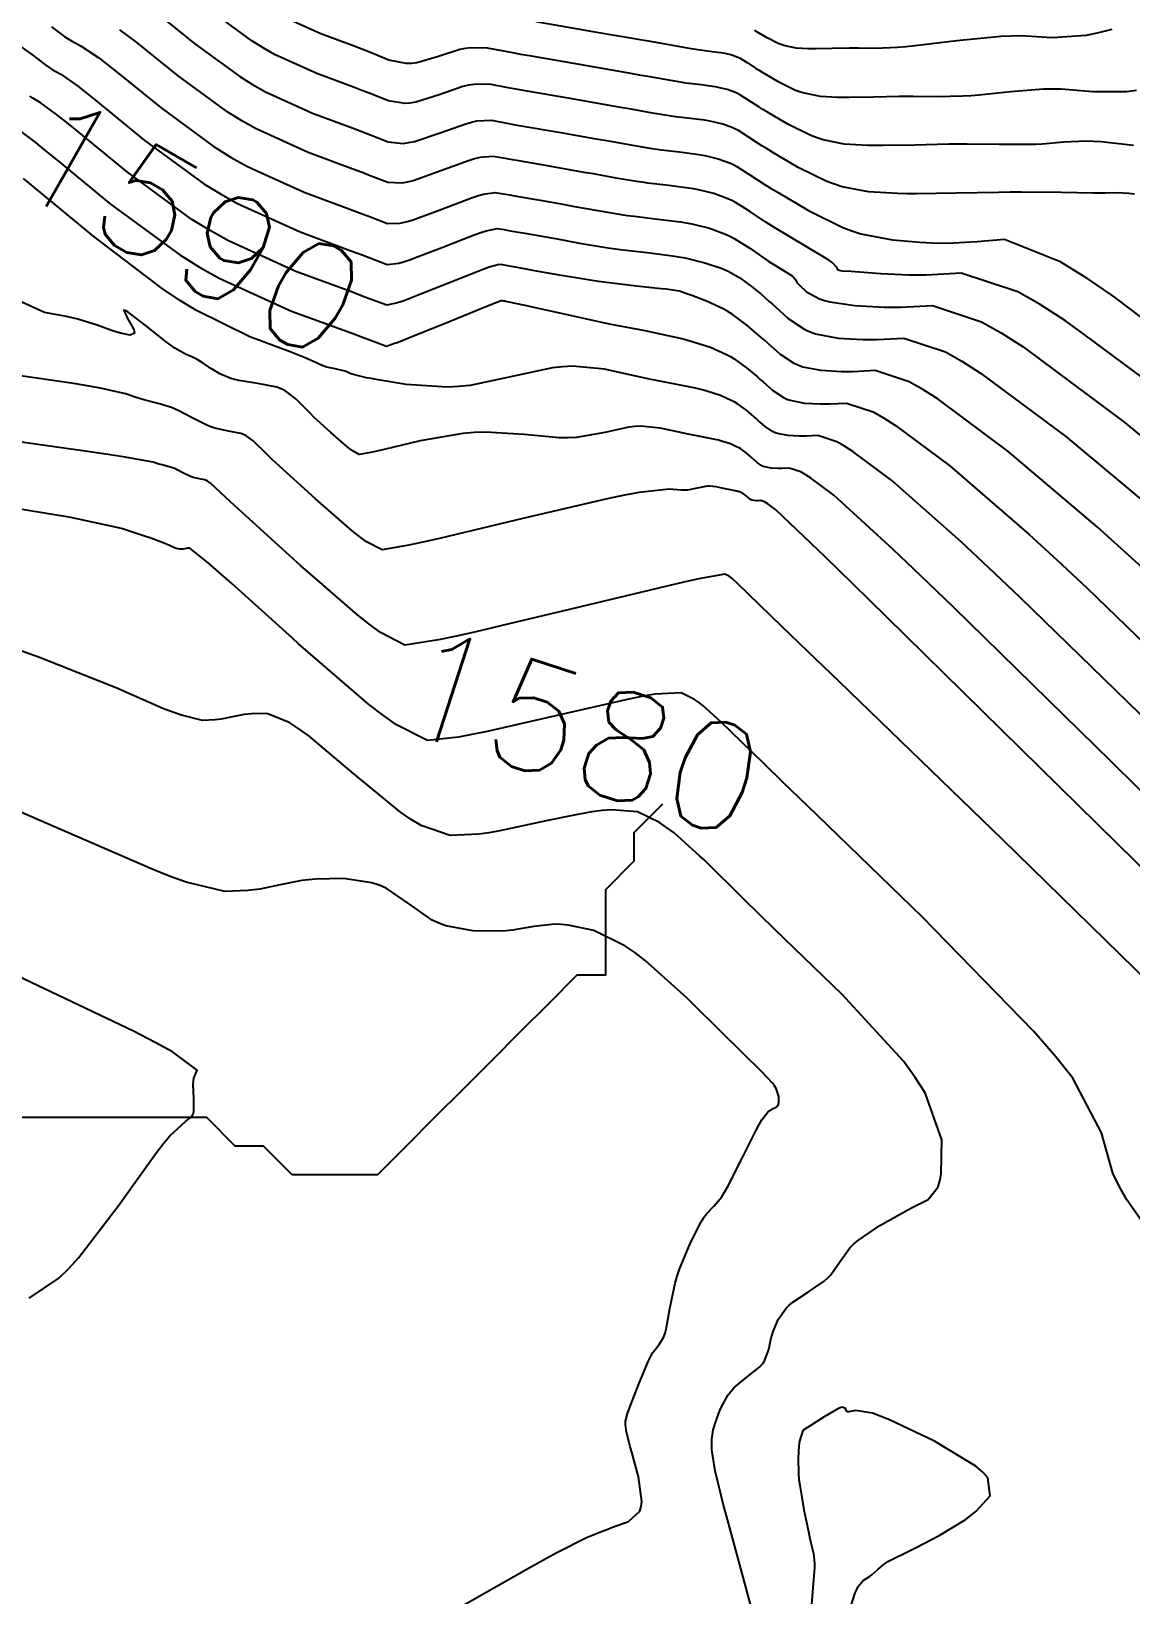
# Model space of a CAD drawing. Header units: metres. Extents: x 837117 to 838479, y 1189012 to 1191015.
# Drawn here: x 837574.9 to 837613.5, y 1190582.2 to 1190637.1 of the extents above; entities that cross this region are included whole.
import ezdxf

# ---------------------------------------------------------------- set-up
doc = ezdxf.new("R2010")
doc.units = ezdxf.units.M
doc.header["$LTSCALE"] = 0.3
for name, color, linetype in [('COTAS 10', 1, 'Continuous'), ('COTAS INT', 252, 'Continuous'), ('DRENAJE', 5, 'Continuous')]:
    doc.layers.add(name, color=color, linetype=linetype)
doc.styles.get("Standard").update_dxf_attribs({"font": 'simplex.shx'})

msp = doc.modelspace()

# ---------------------------------------------------------------- linework, layer by layer
at = {"layer": 'COTAS 10'}
for points in [[(837579.336, 1190637.7), (837580.673, 1190636.629), (837582.252, 1190635.473), (837582.698, 1190635.199), (837583.148, 1190634.945), (837584.802, 1190634.195), (837586.231, 1190633.664), (837586.538, 1190633.548), (837586.807, 1190633.446), (837587.461, 1190633.187), (837587.986, 1190633.132), (837588.174, 1190633.157), (837588.381, 1190633.2), (837589.281, 1190633.502), (837590.178, 1190633.823), (837590.383, 1190633.878), (837590.568, 1190633.918), (837591.078, 1190633.941), (837591.676, 1190633.831), (837591.917, 1190633.788), (837592.19, 1190633.74), (837593.447, 1190633.521), (837594.748, 1190633.294), (837595.048, 1190633.242), (837595.323, 1190633.193), (837596.098, 1190633.054), (837596.71, 1190632.952), (837596.882, 1190632.927), (837597.055, 1190632.904), (837597.686, 1190632.831), (837598.283, 1190632.755), (837598.433, 1190632.73), (837598.577, 1190632.703), (837599.045, 1190632.591), (837599.468, 1190632.433), (837599.584, 1190632.378), (837599.7, 1190632.317), (837600.115, 1190632.056), (837600.687, 1190631.681), (837600.902, 1190631.548), (837601.142, 1190631.403), (837602.212, 1190630.775), (837603.413, 1190630.185), (837603.735, 1190630.064), (837604.052, 1190629.962), (837605.159, 1190629.743), (837606.115, 1190629.666), (837606.337, 1190629.653), (837606.54, 1190629.643), (837607.119, 1190629.635), (837607.699, 1190629.664), (837607.903, 1190629.677), (837608.126, 1190629.692), (837609.088, 1190629.766), (837611.014, 1190628.997), (837611.845, 1190628.481), (837612.805, 1190627.834), (837612.969, 1190627.71), (837617.345, 1190624.401)], [(837574.521, 1190633.582), (837575.077, 1190633.157), (837575.389, 1190632.906), (837575.769, 1190632.596), (837577.715, 1190630.995), (837580.146, 1190629.216), (837580.832, 1190628.794), (837581.524, 1190628.403), (837584.07, 1190627.249), (837586.153, 1190626.481), (837586.553, 1190626.333), (837586.876, 1190626.214), (837587.404, 1190626.018), (837587.685, 1190626.117), (837587.732, 1190626.133), (837587.928, 1190626.209), (837588.171, 1190626.305), (837589.429, 1190626.814), (837590.682, 1190627.325), (837590.922, 1190627.423), (837591.115, 1190627.501), (837591.425, 1190627.625), (837591.434, 1190627.623), (837591.437, 1190627.622), (837591.441, 1190627.622), (837591.46, 1190627.619), (837591.517, 1190627.608), (837591.546, 1190627.603), (837591.579, 1190627.597), (837591.747, 1190627.566), (837592.135, 1190627.485), (837592.308, 1190627.447), (837592.508, 1190627.402), (837593.469, 1190627.183), (837594.624, 1190626.928), (837594.948, 1190626.861), (837595.274, 1190626.794), (837596.463, 1190626.562), (837597.547, 1190626.336), (837597.806, 1190626.273), (837598.047, 1190626.21), (837598.768, 1190625.98), (837599.331, 1190625.729), (837599.472, 1190625.652), (837599.606, 1190625.573), (837600.039, 1190625.261), (837600.418, 1190624.937), (837600.518, 1190624.849), (837600.617, 1190624.763), (837600.958, 1190624.461), (837601.328, 1190624.213), (837601.446, 1190624.162), (837601.569, 1190624.118), (837602.07, 1190624.02), (837602.627, 1190623.99), (837602.786, 1190623.989), (837602.947, 1190623.99), (837603.547, 1190624.021), (837604.476, 1190623.714), (837604.845, 1190623.503), (837605.262, 1190623.237), (837607.172, 1190621.82), (837609.957, 1190619.413), (837610.927, 1190618.523), (837611.983, 1190617.537), (837616.511, 1190613.165)], [(837614.751, 1190594.113), (837613.378, 1190596.07), (837613.109, 1190596.55), (837612.889, 1190597.004), (837612.499, 1190598.418), (837611.489, 1190600.333), (837610.878, 1190601.102), (837610.123, 1190601.975), (837606.203, 1190605.992), (837602.163, 1190609.897), (837601.334, 1190610.701), (837600.63, 1190611.383), (837599.132, 1190612.843), (837598.505, 1190613.408), (837598.35, 1190613.525), (837598.203, 1190613.626), (837597.741, 1190613.853), (837596.833, 1190613.805), (837596.404, 1190613.733), (837595.899, 1190613.636), (837593.436, 1190613.074), (837590.928, 1190612.496), (837590.394, 1190612.389), (837589.93, 1190612.304), (837588.833, 1190612.188), (837587.75, 1190612.728), (837587.293, 1190613.057), (837586.769, 1190613.463), (837584.313, 1190615.578), (837584.095, 1190615.774), (837581.965, 1190617.687), (837581.509, 1190618.09), (837581.137, 1190618.414), (837580.498, 1190618.928), (837580.415, 1190618.926), (837580.394, 1190618.924), (837580.375, 1190618.922), (837580.25, 1190618.897), (837580.232, 1190618.894), (837580.214, 1190618.892), (837580.146, 1190618.89), (837580.031, 1190618.918), (837579.984, 1190618.935), (837579.93, 1190618.956), (837579.677, 1190619.066), (837579.253, 1190619.235), (837579.091, 1190619.292), (837578.91, 1190619.355), (837578.094, 1190619.621), (837576.318, 1190620.001), (837575.532, 1190620.135), (837574.617, 1190620.283)], [(837603.664, 1190581.697), (837603.853, 1190582.283), (837603.904, 1190582.403), (837603.955, 1190582.504), (837604.134, 1190582.715), (837604.32, 1190582.83), (837604.375, 1190582.87), (837604.431, 1190582.914), (837604.645, 1190583.102), (837604.87, 1190583.292), (837604.933, 1190583.337), (837604.997, 1190583.378), (837605.229, 1190583.5), (837605.616, 1190583.684), (837605.777, 1190583.765), (837605.961, 1190583.859), (837606.822, 1190584.307), (837607.709, 1190584.842), (837607.909, 1190584.991), (837608.091, 1190585.141), (837608.583, 1190585.684), (837608.506, 1190586.31), (837608.329, 1190586.512), (837608.083, 1190586.726), (837606.633, 1190587.601), (837605.055, 1190588.348), (837604.73, 1190588.481), (837604.453, 1190588.582), (837603.856, 1190588.683), (837603.63, 1190588.627), (837603.588, 1190588.63), (837603.554, 1190588.641), (837603.505, 1190588.747), (837603.396, 1190588.799), (837603.325, 1190588.776), (837603.235, 1190588.737), (837602.765, 1190588.46), (837602.015, 1190587.971)], [(837602.015, 1190587.971), (837601.899, 1190587.596), (837601.887, 1190587.517), (837601.876, 1190587.428), (837601.842, 1190587.022), (837601.856, 1190586.454), (837601.876, 1190586.262), (837601.901, 1190586.056), (837602.051, 1190585.19), (837602.219, 1190584.369), (837602.256, 1190584.192), (837602.29, 1190584.036), (837602.382, 1190583.656), (837602.418, 1190583.306), (837602.418, 1190583.17), (837602.412, 1190583.016), (837602.355, 1190582.318), (837602.293, 1190581.6)]]:
    msp.add_lwpolyline(points, dxfattribs=at)
at = {"layer": 'COTAS INT'}
for points in [[(837613.652, 1190631.353), (837613.453, 1190631.374), (837613.042, 1190631.396), (837612.638, 1190631.384), (837612.444, 1190631.384), (837612.213, 1190631.386), (837611.079, 1190631.405), (837609.681, 1190631.419), (837609.284, 1190631.417), (837608.883, 1190631.414), (837607.396, 1190631.381), (837606.002, 1190631.359), (837605.658, 1190631.362), (837605.333, 1190631.368), (837604.313, 1190631.426), (837603.387, 1190631.609), (837603.122, 1190631.695), (837602.853, 1190631.796), (837601.849, 1190632.289), (837600.954, 1190632.814), (837600.754, 1190632.935), (837600.574, 1190633.046), (837600.096, 1190633.36), (837599.749, 1190633.578), (837599.653, 1190633.628), (837599.555, 1190633.675), (837599.202, 1190633.806), (837598.811, 1190633.9), (837598.69, 1190633.923), (837598.565, 1190633.944), (837598.066, 1190634.007), (837597.538, 1190634.068), (837597.394, 1190634.088), (837597.25, 1190634.109), (837596.738, 1190634.194), (837595.986, 1190634.328), (837595.691, 1190634.38), (837595.359, 1190634.438), (837593.845, 1190634.701), (837592.34, 1190634.964), (837592.013, 1190635.022), (837591.725, 1190635.073), (837591.009, 1190635.204), (837590.459, 1190635.202), (837590.275, 1190635.169), (837590.077, 1190635.123), (837589.252, 1190634.84), (837588.423, 1190634.579), (837588.223, 1190634.547), (837588.037, 1190634.532), (837587.472, 1190634.621), (837586.794, 1190634.892), (837586.535, 1190634.991), (837586.246, 1190635.101), (837584.948, 1190635.585), (837583.472, 1190636.253), (837583.071, 1190636.48), (837582.674, 1190636.724), (837581.265, 1190637.756)], [(837613.622, 1190633.06), (837612.486, 1190633.184), (837612.211, 1190633.201), (837611.954, 1190633.209), (837611.168, 1190633.173), (837610.412, 1190633.108), (837610.173, 1190633.097), (837609.921, 1190633.09), (837608.904, 1190633.092), (837607.781, 1190633.103), (837607.462, 1190633.102), (837607.139, 1190633.099), (837605.945, 1190633.073), (837604.824, 1190633.055), (837604.548, 1190633.057), (837604.286, 1190633.063), (837603.466, 1190633.109), (837602.722, 1190633.256), (837602.509, 1190633.325), (837602.293, 1190633.406), (837601.486, 1190633.802), (837600.767, 1190634.224), (837600.606, 1190634.322), (837600.461, 1190634.411), (837600.077, 1190634.663), (837599.799, 1190634.838), (837599.721, 1190634.879), (837599.643, 1190634.916), (837599.358, 1190635.022), (837599.044, 1190635.097), (837598.947, 1190635.116), (837598.846, 1190635.132), (837598.446, 1190635.183), (837598.021, 1190635.232), (837597.905, 1190635.248), (837597.79, 1190635.265), (837597.378, 1190635.333), (837596.65, 1190635.463), (837596.334, 1190635.518), (837595.97, 1190635.582), (837594.242, 1190635.882), (837592.49, 1190636.188), (837592.109, 1190636.255), (837591.773, 1190636.315), (837590.94, 1190636.467), (837590.349, 1190636.485), (837590.167, 1190636.46), (837589.977, 1190636.423), (837589.222, 1190636.178), (837588.465, 1190635.958), (837588.272, 1190635.937), (837588.088, 1190635.932), (837587.484, 1190636.055), (837586.78, 1190636.338), (837586.532, 1190636.434), (837586.262, 1190636.537), (837585.095, 1190636.974), (837583.797, 1190637.562)], [(837592.639, 1190637.411), (837594.64, 1190637.062), (837596.58, 1190636.725), (837596.977, 1190636.656), (837597.313, 1190636.598), (837598.018, 1190636.473), (837598.329, 1190636.421), (837598.417, 1190636.409), (837598.504, 1190636.397), (837598.825, 1190636.36), (837599.128, 1190636.321), (837599.204, 1190636.308), (837599.278, 1190636.295), (837599.515, 1190636.238), (837599.73, 1190636.158), (837599.789, 1190636.129), (837599.848, 1190636.099), (837600.058, 1190635.966), (837600.349, 1190635.776), (837600.458, 1190635.708), (837600.58, 1190635.635), (837601.123, 1190635.316), (837601.733, 1190635.016), (837601.896, 1190634.955), (837602.058, 1190634.903), (837602.62, 1190634.792), (837603.24, 1190634.757), (837603.437, 1190634.753), (837603.646, 1190634.751), (837604.493, 1190634.764), (837605.396, 1190634.784), (837605.64, 1190634.786), (837605.881, 1190634.787), (837606.73, 1190634.779), (837607.629, 1190634.794), (837607.902, 1190634.811), (837608.185, 1190634.832), (837609.294, 1190634.951), (837610.454, 1190635.044), (837610.77, 1190635.048), (837611.082, 1190635.043), (837612.191, 1190634.949), (837613.369, 1190634.946), (837613.726, 1190634.999)], [(837575.644, 1190637.226), (837576.112, 1190636.874), (837576.228, 1190636.796), (837576.337, 1190636.726), (837576.684, 1190636.541), (837577.301, 1190636.128), (837577.582, 1190635.915), (837577.91, 1190635.659), (837579.49, 1190634.375), (837581.318, 1190633.038), (837581.41, 1190632.97), (837581.952, 1190632.637), (837582.498, 1190632.328), (837582.795, 1190632.194), (837584.509, 1190631.417), (837586.2, 1190630.791), (837586.544, 1190630.662), (837586.835, 1190630.553), (837587.438, 1190630.32), (837587.884, 1190630.332), (837588.076, 1190630.378), (837588.297, 1190630.442), (837589.34, 1190630.827), (837590.38, 1190631.224), (837590.598, 1190631.296), (837590.787, 1190631.351), (837591.217, 1190631.414), (837591.579, 1190631.348), (837591.725, 1190631.322), (837591.891, 1190631.293), (837592.652, 1190631.16), (837593.526, 1190631.007), (837593.762, 1190630.965), (837593.995, 1190630.923), (837594.817, 1190630.775), (837595.631, 1190630.64), (837595.859, 1190630.607), (837596.088, 1190630.575), (837596.927, 1190630.478), (837597.719, 1190630.378), (837597.919, 1190630.344), (837598.111, 1190630.309), (837598.732, 1190630.159), (837599.294, 1190629.95), (837599.448, 1190629.876), (837599.602, 1190629.796), (837600.152, 1190629.45), (837600.661, 1190629.096), (837600.788, 1190629.011), (837600.91, 1190628.932), (837601.3, 1190628.692), (837601.582, 1190628.518), (837601.635, 1190628.481), (837601.677, 1190628.447), (837601.74, 1190628.364), (837601.797, 1190628.264), (837601.836, 1190628.22), (837601.884, 1190628.169), (837602.14, 1190627.926), (837602.594, 1190627.676), (837602.768, 1190627.621), (837602.961, 1190627.571), (837603.832, 1190627.441), (837604.862, 1190627.386), (837605.157, 1190627.383), (837605.455, 1190627.386), (837606.566, 1190627.443), (837608.286, 1190626.875), (837608.968, 1190626.484), (837609.741, 1190625.991), (837613.275, 1190623.368), (837617.12, 1190620.204)], [(837615.31, 1190623.885), (837611.871, 1190626.438), (837611.234, 1190626.909), (837610.343, 1190627.477), (837609.556, 1190627.928), (837607.572, 1190628.584), (837606.342, 1190628.514), (837606.03, 1190628.507), (837605.731, 1190628.507), (837604.751, 1190628.552), (837603.998, 1190628.617), (837603.841, 1190628.629), (837603.706, 1190628.639), (837603.404, 1190628.653), (837603.281, 1190628.668), (837603.258, 1190628.679), (837603.241, 1190628.693), (837603.22, 1190628.765), (837603.039, 1190628.948), (837602.92, 1190629.032), (837602.772, 1190629.129), (837601.99, 1190629.599), (837601.113, 1190630.118), (837600.904, 1190630.246), (837600.71, 1190630.368), (837600.134, 1190630.753), (837599.651, 1190631.057), (837599.516, 1190631.127), (837599.381, 1190631.192), (837598.888, 1190631.375), (837598.344, 1190631.506), (837598.176, 1190631.537), (837598.001, 1190631.566), (837597.307, 1190631.655), (837596.571, 1190631.74), (837596.37, 1190631.767), (837596.17, 1190631.796), (837595.458, 1190631.914), (837594.659, 1190632.058), (837594.405, 1190632.103), (837594.137, 1190632.151), (837593.05, 1190632.34), (837592.04, 1190632.517), (837591.821, 1190632.555), (837591.628, 1190632.59), (837591.148, 1190632.677), (837590.677, 1190632.635), (837590.491, 1190632.587), (837590.279, 1190632.524), (837589.311, 1190632.165), (837588.339, 1190631.821), (837588.125, 1190631.768), (837587.935, 1190631.732), (837587.45, 1190631.754), (837586.821, 1190631.999), (837586.541, 1190632.105), (837586.215, 1190632.228), (837584.655, 1190632.806), (837582.823, 1190633.637), (837582.325, 1190633.918), (837581.831, 1190634.221), (837580.081, 1190635.502), (837578.623, 1190636.68), (837578.312, 1190636.918), (837578.043, 1190637.119)], [(837612.851, 1190637.131), (837612.385, 1190637.006), (837611.96, 1190636.913), (837610.76, 1190636.839), (837609.679, 1190636.902), (837609.328, 1190636.896), (837608.955, 1190636.879), (837607.42, 1190636.729), (837605.958, 1190636.556), (837605.631, 1190636.524), (837605.337, 1190636.499), (837604.555, 1190636.466), (837603.981, 1190636.471), (837603.818, 1190636.471), (837603.652, 1190636.469), (837603.041, 1190636.456), (837602.468, 1190636.447), (837602.327, 1190636.448), (837602.193, 1190636.451), (837601.773, 1190636.474), (837601.393, 1190636.55), (837601.284, 1190636.585), (837601.173, 1190636.627), (837600.76, 1190636.829), (837600.392, 1190637.045), (837600.31, 1190637.095)], [(837574.374, 1190636.665), (837574.947, 1190636.251), (837575.44, 1190635.875), (837575.555, 1190635.795), (837575.661, 1190635.724), (837575.963, 1190635.555), (837576.56, 1190635.138), (837576.851, 1190634.912), (837577.196, 1190634.638), (837578.898, 1190633.248), (837580.988, 1190631.718), (837581.578, 1190631.356), (837582.173, 1190631.02), (837584.363, 1190630.028), (837586.184, 1190629.354), (837586.547, 1190629.219), (837586.848, 1190629.107), (837587.427, 1190628.886), (837587.834, 1190628.932), (837588.027, 1190628.989), (837588.255, 1190629.063), (837588.267, 1190629.068), (837589.37, 1190629.49), (837590.481, 1190629.925), (837590.706, 1190630.005), (837590.896, 1190630.068), (837591.286, 1190630.151), (837591.531, 1190630.106), (837591.629, 1190630.089), (837591.741, 1190630.069), (837592.255, 1190629.979), (837592.915, 1190629.863), (837593.119, 1190629.827), (837593.332, 1190629.789), (837594.177, 1190629.635), (837595.091, 1190629.483), (837595.347, 1190629.446), (837595.605, 1190629.411), (837596.548, 1190629.302), (837597.438, 1190629.189), (837597.662, 1190629.152), (837597.877, 1190629.111), (837598.575, 1190628.944), (837599.15, 1190628.749), (837599.288, 1190628.692), (837599.416, 1190628.633), (837599.802, 1190628.41), (837600.112, 1190628.183), (837600.192, 1190628.121), (837600.27, 1190628.061), (837600.531, 1190627.848), (837600.829, 1190627.59), (837600.93, 1190627.501), (837601.039, 1190627.405), (837601.501, 1190626.991), (837602.082, 1190626.604), (837602.266, 1190626.523), (837602.46, 1190626.454), (837603.245, 1190626.301), (837604.117, 1190626.254), (837604.367, 1190626.252), (837604.619, 1190626.254), (837605.559, 1190626.302), (837607.016, 1190625.821), (837607.594, 1190625.49), (837608.248, 1190625.073), (837611.241, 1190622.852), (837614.733, 1190619.94)], [(837614.326, 1190617.876), (837613.314, 1190618.806), (837612.345, 1190619.677), (837609.206, 1190622.336), (837606.755, 1190624.155), (837606.22, 1190624.496), (837605.746, 1190624.768), (837604.553, 1190625.162), (837603.783, 1190625.122), (837603.576, 1190625.12), (837603.372, 1190625.122), (837602.657, 1190625.161), (837602.015, 1190625.286), (837601.856, 1190625.342), (837601.705, 1190625.408), (837601.229, 1190625.726), (837600.792, 1190626.114), (837600.665, 1190626.225), (837600.536, 1190626.337), (837600.05, 1190626.753), (837599.527, 1190627.141), (837599.375, 1190627.235), (837599.219, 1190627.324), (837598.631, 1190627.595), (837598.115, 1190627.79), (837598.005, 1190627.831), (837597.909, 1190627.865), (837597.685, 1190627.942), (837597.372, 1190627.993), (837597.222, 1190628.012), (837597.043, 1190628.033), (837596.168, 1190628.126), (837595.122, 1190628.247), (837594.836, 1190628.286), (837594.551, 1190628.327), (837593.537, 1190628.495), (837592.668, 1190628.654), (837592.476, 1190628.689), (837592.304, 1190628.72), (837591.857, 1190628.799), (837591.591, 1190628.845), (837591.533, 1190628.856), (837591.482, 1190628.865), (837591.356, 1190628.888), (837591.006, 1190628.785), (837590.814, 1190628.714), (837590.582, 1190628.625), (837589.399, 1190628.152), (837588.688, 1190627.872), (837588.213, 1190627.684), (837587.978, 1190627.599), (837587.783, 1190627.533), (837587.416, 1190627.452), (837586.862, 1190627.66), (837586.55, 1190627.776), (837586.168, 1190627.918), (837584.216, 1190628.639), (837581.848, 1190629.712), (837581.205, 1190630.075), (837580.567, 1190630.467), (837578.307, 1190632.121), (837576.483, 1190633.617), (837576.12, 1190633.909), (837575.818, 1190634.148), (837575.242, 1190634.568), (837574.984, 1190634.723), (837574.883, 1190634.793)], [(837614.678, 1190612.3), (837609.639, 1190617.197), (837608.54, 1190618.241), (837607.57, 1190619.15), (837605.137, 1190621.304), (837603.769, 1190622.318), (837603.471, 1190622.509), (837603.206, 1190622.66), (837602.541, 1190622.88), (837602.111, 1190622.858), (837601.996, 1190622.857), (837601.882, 1190622.858), (837601.483, 1190622.88), (837601.124, 1190622.95), (837601.035, 1190622.981), (837600.951, 1190623.018), (837600.686, 1190623.195), (837600.442, 1190623.412), (837600.371, 1190623.474), (837600.299, 1190623.536), (837600.028, 1190623.768), (837599.718, 1190623.992), (837599.622, 1190624.049), (837599.521, 1190624.103), (837599.117, 1190624.283), (837598.601, 1190624.448), (837598.428, 1190624.494), (837598.243, 1190624.539), (837597.466, 1190624.7), (837596.572, 1190624.876), (837596.313, 1190624.93), (837596.048, 1190624.986), (837595.048, 1190625.208), (837593.923, 1190625.313), (837593.579, 1190625.296), (837593.222, 1190625.258), (837591.814, 1190624.952), (837590.33, 1190624.643), (837589.925, 1190624.603), (837589.522, 1190624.583), (837588.086, 1190624.676), (837586.968, 1190624.863), (837586.926, 1190624.869), (837586.696, 1190624.912), (837586.506, 1190624.95), (837586.152, 1190625.052), (837586.009, 1190625.121), (837585.953, 1190625.139), (837585.889, 1190625.157), (837585.598, 1190625.217), (837585.298, 1190625.281), (837585.229, 1190625.302), (837585.166, 1190625.323), (837584.989, 1190625.411), (837584.539, 1190625.612), (837584.305, 1190625.706), (837584.022, 1190625.815), (837582.603, 1190626.347), (837580.71, 1190627.275), (837580.129, 1190627.635), (837579.522, 1190628.039), (837577.124, 1190629.868), (837575.056, 1190631.575), (837574.658, 1190631.903)], [(837618.218, 1190606.133), (837612.846, 1190611.435), (837607.295, 1190616.858), (837606.153, 1190617.959), (837605.182, 1190618.886), (837603.103, 1190620.787), (837602.277, 1190621.4), (837602.096, 1190621.515), (837601.937, 1190621.607), (837601.535, 1190621.74), (837601.275, 1190621.726), (837601.136, 1190621.726), (837600.896, 1190621.739), (837600.679, 1190621.781), (837600.625, 1190621.8), (837600.575, 1190621.823), (837600.414, 1190621.93), (837600.267, 1190622.061), (837600.224, 1190622.098), (837600.181, 1190622.136), (837600.017, 1190622.276), (837599.83, 1190622.411), (837599.771, 1190622.445), (837599.71, 1190622.478), (837599.467, 1190622.587), (837599.155, 1190622.687), (837599.051, 1190622.714), (837598.939, 1190622.741), (837598.47, 1190622.839), (837597.93, 1190622.945), (837597.773, 1190622.977), (837597.613, 1190623.011), (837597.009, 1190623.146), (837596.33, 1190623.209), (837596.122, 1190623.198), (837595.906, 1190623.175), (837595.056, 1190622.991), (837594.071, 1190622.818), (837593.77, 1190622.803), (837593.457, 1190622.802), (837592.225, 1190622.915), (837590.868, 1190623.006), (837590.476, 1190622.991), (837590.077, 1190622.958), (837588.58, 1190622.694), (837587.314, 1190622.391), (837587.062, 1190622.333), (837586.851, 1190622.288), (837586.445, 1190622.219), (837586.212, 1190622.341), (837586.111, 1190622.415), (837585.994, 1190622.508), (837585.439, 1190622.988), (837584.852, 1190623.532), (837584.714, 1190623.665), (837584.588, 1190623.79), (837584.221, 1190624.175), (837583.836, 1190624.461), (837583.697, 1190624.523), (837583.545, 1190624.577), (837582.882, 1190624.712), (837582.221, 1190624.816), (837582.07, 1190624.85), (837581.933, 1190624.887), (837581.554, 1190625.042), (837581.284, 1190625.208), (837581.215, 1190625.251), (837581.148, 1190625.294), (837580.931, 1190625.439), (837580.719, 1190625.569), (837580.656, 1190625.602), (837580.592, 1190625.633), (837580.345, 1190625.737), (837579.972, 1190625.951), (837579.828, 1190626.052), (837579.666, 1190626.171), (837578.933, 1190626.754), (837578.319, 1190627.22), (837578.232, 1190627.265), (837578.181, 1190627.275), (837578.296, 1190627.007), (837578.526, 1190626.607), (837578.547, 1190626.533), (837578.55, 1190626.476), (837578.407, 1190626.401), (837578.068, 1190626.473), (837577.947, 1190626.508), (837577.815, 1190626.549), (837577.24, 1190626.75), (837576.562, 1190626.966), (837576.364, 1190627.017), (837576.163, 1190627.064), (837575.399, 1190627.199), (837574.596, 1190627.565)], [(837617.015, 1190604.661), (837611.013, 1190610.57), (837604.951, 1190616.519), (837603.766, 1190617.677), (837602.795, 1190618.623), (837601.068, 1190620.271), (837600.784, 1190620.482), (837600.722, 1190620.522), (837600.667, 1190620.553), (837600.528, 1190620.599), (837600.439, 1190620.594), (837600.391, 1190620.594), (837600.308, 1190620.599), (837600.234, 1190620.613), (837600.215, 1190620.62), (837600.198, 1190620.627), (837600.143, 1190620.664), (837600.092, 1190620.709), (837600.062, 1190620.735), (837600.006, 1190620.784), (837599.941, 1190620.83), (837599.921, 1190620.842), (837599.9, 1190620.853), (837599.817, 1190620.891), (837599.709, 1190620.925), (837599.673, 1190620.934), (837599.635, 1190620.944), (837599.473, 1190620.977), (837599.287, 1190621.014), (837599.233, 1190621.025), (837599.178, 1190621.037), (837598.97, 1190621.083), (837598.736, 1190621.105), (837598.665, 1190621.101), (837598.591, 1190621.093), (837598.298, 1190621.03), (837597.959, 1190620.97), (837597.855, 1190620.965), (837597.748, 1190620.965), (837597.323, 1190621.003), (837596.261, 1190620.889), (837595.751, 1190620.791), (837595.147, 1190620.666), (837592.186, 1190619.975), (837589.254, 1190619.273), (837588.669, 1190619.14), (837588.182, 1190619.034), (837587.241, 1190618.875), (837586.701, 1190619.158), (837586.467, 1190619.33), (837586.196, 1190619.544), (837584.911, 1190620.656), (837583.648, 1190621.807), (837583.391, 1190622.045), (837583.173, 1190622.249), (837582.721, 1190622.692), (837582.473, 1190622.876), (837582.384, 1190622.916), (837582.286, 1190622.951), (837581.858, 1190623.038), (837581.371, 1190623.142), (837581.235, 1190623.187), (837581.098, 1190623.24), (837580.602, 1190623.49), (837580.112, 1190623.75), (837579.979, 1190623.809), (837579.848, 1190623.861), (837579.383, 1190624.003), (837578.931, 1190624.118), (837578.807, 1190624.154), (837578.684, 1190624.192), (837578.243, 1190624.344), (837577.363, 1190624.548), (837576.963, 1190624.619), (837576.495, 1190624.696), (837574.241, 1190625.029)], [(837614.697, 1190603.161), (837609.015, 1190608.709), (837603.294, 1190614.237), (837602.184, 1190615.31), (837601.279, 1190616.186), (837599.72, 1190617.695), (837599.518, 1190617.877), (837599.469, 1190617.915), (837599.421, 1190617.948), (837599.273, 1190618.02), (837598.364, 1190617.854), (837597.838, 1190617.736), (837597.193, 1190617.586), (837593.872, 1190616.785), (837591.75, 1190616.282), (837590.484, 1190615.981), (837589.797, 1190615.83), (837589.219, 1190615.709), (837588.037, 1190615.532), (837587.19, 1190615.975), (837586.823, 1190616.245), (837586.398, 1190616.58), (837584.806, 1190617.959), (837584.383, 1190618.324), (837582.444, 1190620.082), (837582.067, 1190620.426), (837581.759, 1190620.708), (837581.222, 1190621.209), (837581.11, 1190621.291), (837581.07, 1190621.309), (837581.026, 1190621.325), (837580.834, 1190621.364), (837580.615, 1190621.411), (837580.554, 1190621.431), (837580.493, 1190621.455), (837580.27, 1190621.567), (837580.05, 1190621.684), (837579.991, 1190621.71), (837579.932, 1190621.734), (837579.723, 1190621.798), (837579.52, 1190621.849), (837579.464, 1190621.866), (837579.409, 1190621.882), (837579.211, 1190621.95), (837578.152, 1190622.134), (837577.553, 1190622.224), (837576.823, 1190622.331), (837573.082, 1190622.859)], [(837600.248, 1190581.615), (837599.801, 1190583.258), (837599.328, 1190584.981), (837599.228, 1190585.36), (837599.141, 1190585.697), (837598.938, 1190586.556), (837598.847, 1190587.08), (837598.832, 1190587.204), (837598.82, 1190587.32), (837598.812, 1190587.663), (837598.867, 1190587.998), (837598.896, 1190588.108), (837598.931, 1190588.227), (837599.104, 1190588.717), (837599.379, 1190589.221), (837599.478, 1190589.347), (837599.587, 1190589.467), (837600.059, 1190589.854), (837600.501, 1190590.215), (837600.59, 1190590.318), (837600.665, 1190590.423), (837600.814, 1190590.815), (837600.897, 1190591.222), (837600.931, 1190591.335), (837600.968, 1190591.449), (837601.141, 1190591.865), (837601.427, 1190592.27), (837601.536, 1190592.377), (837601.658, 1190592.482), (837602.205, 1190592.842), (837602.758, 1190593.214), (837602.883, 1190593.326), (837602.996, 1190593.442), (837603.304, 1190593.896), (837603.659, 1190594.383), (837603.802, 1190594.52), (837603.965, 1190594.657), (837604.714, 1190595.163), (837605.508, 1190595.615), (837605.699, 1190595.719), (837605.877, 1190595.814), (837606.415, 1190596.081), (837606.765, 1190596.528), (837606.824, 1190596.737), (837606.867, 1190596.982), (837606.888, 1190598.173), (837606.3, 1190599.826), (837605.959, 1190600.362), (837605.541, 1190600.932), (837603.39, 1190603.274), (837601.031, 1190605.558), (837600.483, 1190606.091), (837599.98, 1190606.581), (837598.543, 1190607.991), (837598.393, 1190608.127), (837597.491, 1190608.938), (837597.231, 1190609.136), (837596.985, 1190609.305), (837596.21, 1190609.685), (837595.301, 1190609.756), (837594.97, 1190609.73), (837594.605, 1190609.686), (837593.983, 1190609.561), (837593.001, 1190609.364), (837591.372, 1190609.011), (837590.991, 1190608.948), (837590.641, 1190608.899), (837589.629, 1190608.845), (837588.618, 1190609.202), (837588.267, 1190609.413), (837587.886, 1190609.672), (837586.256, 1190611.011), (837584.674, 1190612.343), (837584.323, 1190612.598), (837584.009, 1190612.803), (837583.984, 1190612.814), (837583.232, 1190613.119), (837583.192, 1190613.134), (837582.66, 1190613.12), (837582.526, 1190613.109), (837582.399, 1190613.094), (837581.989, 1190613.013), (837581.601, 1190612.932), (837581.489, 1190612.917), (837581.374, 1190612.905), (837580.938, 1190612.89), (837580.202, 1190613.066), (837579.897, 1190613.176), (837579.549, 1190613.311), (837577.929, 1190614.019), (837575.216, 1190615.097), (837574.179, 1190615.467)], [(837589.892, 1190581.736), (837592.377, 1190583.148), (837592.903, 1190583.439), (837593.358, 1190583.687), (837594.417, 1190584.219), (837595.008, 1190584.457), (837595.169, 1190584.52), (837595.329, 1190584.581), (837595.897, 1190584.788), (837596.29, 1190585.148), (837596.34, 1190585.305), (837596.365, 1190585.488), (837596.243, 1190586.353), (837596.004, 1190587.22), (837595.955, 1190587.403), (837595.913, 1190587.56), (837595.824, 1190587.923), (837595.793, 1190588.103), (837595.788, 1190588.146), (837595.784, 1190588.185), (837595.781, 1190588.304), (837595.858, 1190588.568), (837595.905, 1190588.7), (837595.963, 1190588.857), (837596.261, 1190589.637), (837596.594, 1190590.42), (837596.673, 1190590.58), (837596.746, 1190590.715), (837596.963, 1190590.994), (837597.131, 1190591.26), (837597.174, 1190591.386), (837597.214, 1190591.534), (837597.345, 1190592.261), (837597.526, 1190593.142), (837597.598, 1190593.388), (837597.68, 1190593.636), (837598.055, 1190594.539), (837598.447, 1190595.293), (837598.541, 1190595.447), (837598.627, 1190595.577), (837598.882, 1190595.847), (837599.163, 1190596.175), (837599.266, 1190596.342), (837599.38, 1190596.54), (837599.881, 1190597.53), (837600.37, 1190598.514), (837600.477, 1190598.71), (837600.57, 1190598.872), (837600.802, 1190599.177), (837600.937, 1190599.254), (837600.969, 1190599.272), (837601, 1190599.288), (837601.091, 1190599.333), (837601.151, 1190599.409), (837601.161, 1190599.445), (837601.168, 1190599.487), (837601.172, 1190599.689), (837601.072, 1190599.97), (837601.014, 1190600.062), (837600.943, 1190600.159), (837600.577, 1190600.557), (837599.9, 1190601.218), (837599.633, 1190601.481), (837599.331, 1190601.778), (837597.954, 1190603.139), (837596.477, 1190604.469), (837596.112, 1190604.746), (837595.767, 1190604.984), (837594.679, 1190605.517), (837593.769, 1190605.706), (837593.536, 1190605.728), (837593.311, 1190605.736), (837592.566, 1190605.653), (837591.816, 1190605.527), (837591.588, 1190605.507), (837591.352, 1190605.494), (837590.425, 1190605.501), (837589.486, 1190605.676), (837589.241, 1190605.769), (837589.003, 1190605.881), (837588.2, 1190606.443), (837587.383, 1190606.998), (837587.137, 1190607.106), (837586.881, 1190607.193), (837585.886, 1190607.339), (837584.905, 1190607.314), (837584.659, 1190607.293), (837584.423, 1190607.266), (837583.667, 1190607.117), (837582.953, 1190606.967), (837582.745, 1190606.939), (837582.533, 1190606.917), (837581.729, 1190606.889), (837580.372, 1190607.215), (837579.81, 1190607.417), (837579.169, 1190607.667), (837576.182, 1190608.971), (837572.547, 1190610.529)], [(837574.856, 1190592.614), (837575.904, 1190593.32), (837576.236, 1190593.646), (837576.586, 1190594.029), (837578, 1190595.88), (837579.291, 1190597.682), (837579.563, 1190598.032), (837579.798, 1190598.319), (837580.341, 1190598.819), (837580.57, 1190598.993), (837580.608, 1190599.074), (837580.634, 1190599.169), (837580.637, 1190599.628), (837580.614, 1190600.115), (837580.623, 1190600.228), (837580.64, 1190600.331), (837580.759, 1190600.621), (837579.89, 1190601.265), (837579.283, 1190601.591), (837578.518, 1190601.981), (837574.435, 1190603.923)]]:
    msp.add_lwpolyline(points, dxfattribs=at)
at = {"layer": 'DRENAJE'}
for points in [[(837597.083, 1190609.947, 0), (837596.083, 1190608.947, 0), (837596.083, 1190607.947, 0), (837595.083, 1190606.948, 0), (837595.083, 1190605.948, 0), (837595.083, 1190604.948, 0), (837595.083, 1190603.949, 0), (837594.084, 1190603.949, 0), (837593.084, 1190602.949, 0), (837592.084, 1190601.95, 0), (837591.085, 1190600.95, 0), (837590.085, 1190599.95, 0), (837589.085, 1190598.951, 0), (837588.086, 1190597.951, 0), (837587.086, 1190596.951, 0), (837586.086, 1190596.951, 0), (837585.087, 1190596.951, 0), (837584.087, 1190596.951, 0)], [(837584.087, 1190596.951, 0), (837583.087, 1190597.951, 0), (837582.088, 1190597.951, 0), (837581.088, 1190598.951, 0), (837580.088, 1190598.951, 0), (837579.089, 1190598.951, 0), (837578.089, 1190598.951, 0), (837577.089, 1190598.951, 0), (837576.09, 1190598.951, 0), (837575.09, 1190598.951, 0), (837574.09, 1190598.951, 0)]]:
    msp.add_polyline3d(points, dxfattribs=at)

# ---------------------------------------------------------------- texts
at = {"layer": 'COTAS 10', "char_height": 3.8, "attachment_point": 7}
for s, insert, rotation in [('1590', (837573.897, 1190631.808), 330.2573), ('1580', (837587.45, 1190612.686), 341.982)]:
    msp.add_mtext(s, dxfattribs=dict(at, insert=insert, rotation=rotation))

doc.saveas('drawing.dxf')
